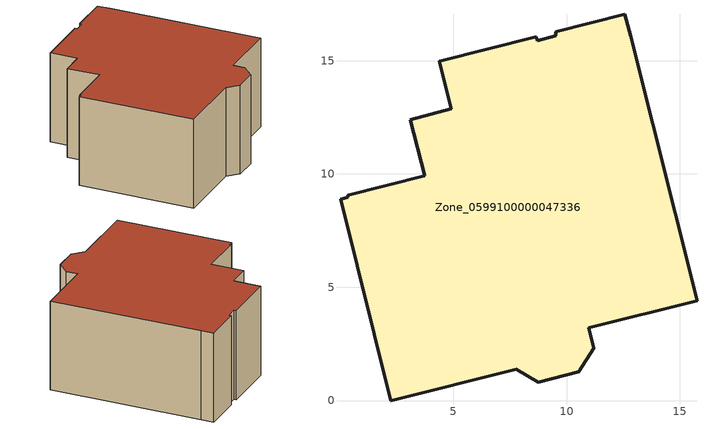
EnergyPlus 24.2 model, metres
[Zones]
Zone_0599100000047336
 floor ground (C_G): 9.52,16.11 9.53,16.27 12.57,17.04 12.83,16.07 15.76,4.41 10.99,3.21 11.21,2.31 10.55,1.26 8.75,0.81 7.78,1.39 2.25,0 0.02,8.88 0.35,8.97 0.34,9.05 3.75,9.91 3.1,12.4 4.91,12.87 4.39,14.97 8.67,16.06 8.7,15.87 z0
 wall outside (C_F): 2.25,0 7.78,1.39 8.75,0.81 10.55,1.26 11.21,2.31 10.99,3.21 15.76,4.41 12.83,16.07 12.57,17.04 9.53,16.27 9.52,16.11 8.7,15.87 8.67,16.06 4.39,14.97 4.91,12.87 3.1,12.4 3.75,9.91 0.34,9.05 0.35,8.97 0.02,8.88 2.25,0 z0:7.21
 roof outside (C_R): 9.52,16.11 8.7,15.87 8.67,16.06 4.39,14.97 4.91,12.87 3.1,12.4 3.75,9.91 0.34,9.05 0.35,8.97 0.02,8.88 2.25,0 7.78,1.39 8.75,0.81 10.55,1.26 11.21,2.31 10.99,3.21 15.76,4.41 12.83,16.07 12.57,17.04 9.53,16.27 z7.21
[BUILDING]
Pand.0599100000047336: North Axis=0; Terrain=City; Loads Convergence Tolerance Value=0.04; Temperature Convergence Tolerance Value=0.4; Solar Distribution=FullExterior; Maximum Number of Warmup Days=25; Minimum Number of Warmup Days=1
[Site:Location]
Rotterdam.The.Hague.AP_ZH_NLD Design_Conditions: Latitude=51.96; Longitude=4.45; Time Zone=1; Elevation=-4.5
[SITE:GROUNDTEMPERATURE:BUILDINGSURFACE]
18, 18, 18, 18, 18, 18, 18, 18, 18, 18, 18, 18
[MATERIAL] Thermal Absorptance=0.9; Solar Absorptance=0.7; Visible Absorptance=0.7
Name | Roughness | Thickness | Conductivity | Density | Specific Heat
G.D.1992-2005 | MediumSmooth | 0.15 | 0.06 | 540 | 1210
F.D.1992-2005 | Rough | 0.3 | 0.12 | 1920 | 840
R.D.1992-2005 | MediumRough | 0.2 | 0.08 | 1500 | 1000
[CONSTRUCTION]
C_G: G.D.1992-2005
C_F: F.D.1992-2005
C_R: R.D.1992-2005
[ZONE]
Zone_0599100000047336: Type=1; Multiplier=1; Ceiling Height=Autocalculate; Volume=Autocalculate; Floor Area=autocalculate; Part of Total Floor Area=Yes
[ZONEINFILTRATION:DESIGNFLOWRATE]
Infil_Zone_0599100000047336: Zone or ZoneList or Space or SpaceList=Zone_0599100000047336; Schedule=AlwaysOn; Design Flow Rate Calculation Method=Flow/Area; Flow Rate per Floor Area=0.0021; Constant Term Coefficient=1; Temperature Term Coefficient=0; Velocity Term Coefficient=0; Velocity Squared Term Coefficient=0
[HVACTEMPLATE:ZONE:IDEALLOADSAIRSYSTEM]
Zone_0599100000047336: Maximum Heating Supply Air Temperature=50; Minimum Cooling Supply Air Temperature=13; Maximum Heating Supply Air Humidity Ratio=0.0156; Minimum Cooling Supply Air Humidity Ratio=0.0077; Heating Limit=NoLimit; Cooling Limit=NoLimit; Dehumidification Control Type=ConstantSensibleHeatRatio; Cooling Sensible Heat Ratio=0.7; Dehumidification Setpoint=60; Humidification Control Type=None; Humidification Setpoint=30; Outdoor Air Method=None; Outdoor Air Flow Rate per Person=0.00944; Outdoor Air Flow Rate per Zone Floor Area=0; Outdoor Air Flow Rate per Zone=0; Demand Controlled Ventilation Type=None; Outdoor Air Economizer Type=NoEconomizer; Heat Recovery Type=None; Sensible Heat Recovery Effectiveness=0.7; Latent Heat Recovery Effectiveness=0.65
[ZONECONTROL:THERMOSTAT]
ThermostatControl_Zone_0599100000047336: Zone or ZoneList=Zone_0599100000047336; Control Type Schedule=DualSetpointControlType; Control 1=Thermostat_Zone_0599100000047336; Temperature Difference Between Cutout And Setpoint=0
[THERMOSTATSETPOINT:DUALSETPOINT]
Thermostat_Zone_0599100000047336: Heating Setpoint Temperature Schedule=HeatingSetpoint_Zone_0599100000047336; Cooling Setpoint Temperature Schedule=CoolingSetpoint_Zone_0599100000047336
[SCHEDULE:COMPACT]
HeatingSetpoint_Zone_0599100000047336: Through: 12/31, For: AllDays, Until: 24:00, 21
CoolingSetpoint_Zone_0599100000047336: Through: 12/31, For: AllDays, Until: 24:00, 24
DualSetpointControlType: Through: 12/31, For: AllDays, Until: 24:00, 4
AlwaysOn: Through: 12/31, For: AllDays, Until: 24:00, 1
